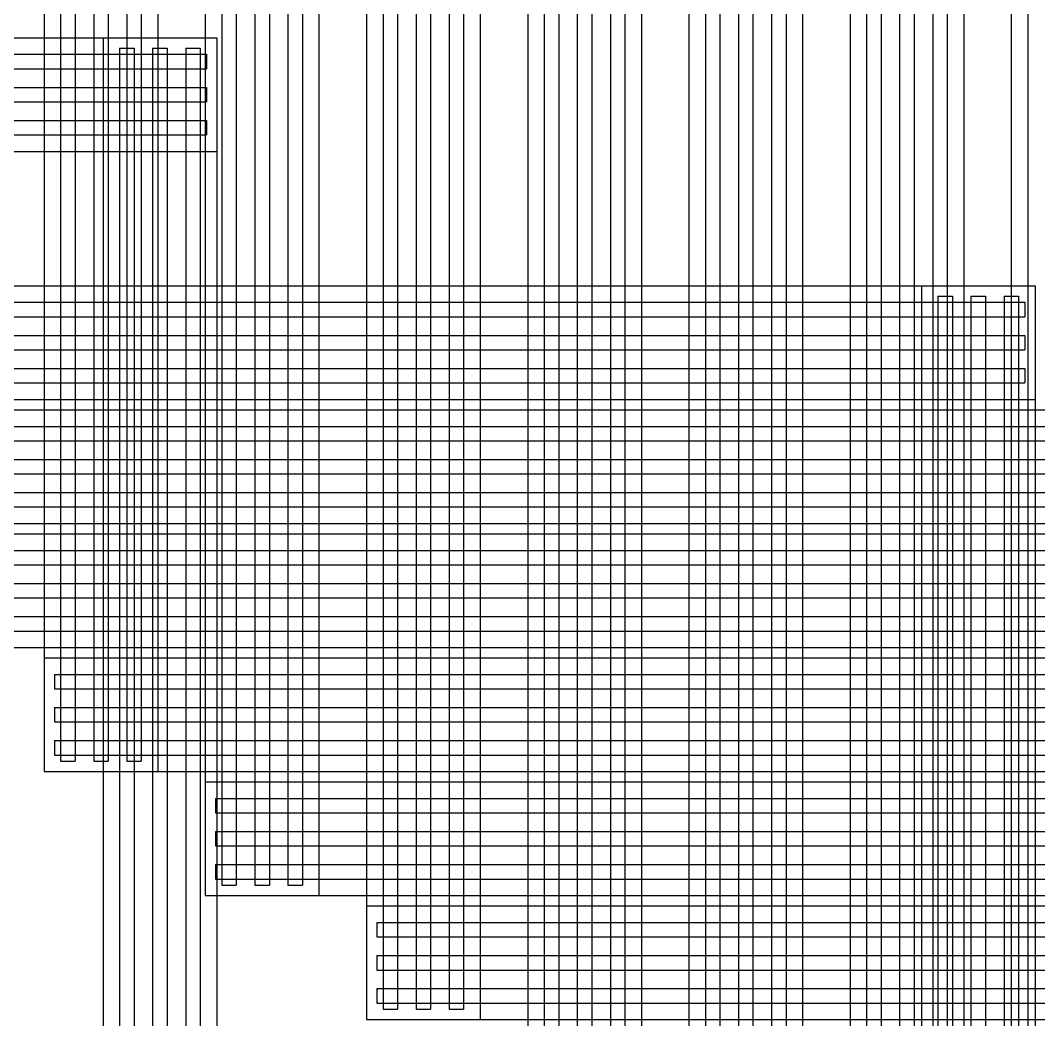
# Model space of a CAD drawing. Header units: millimetres. Extents: x -1225 to 566, y -985 to 617.
# Drawn here: x -216.9 to -167.62, y -204.73 to -156.39 of the extents above; entities that cross this region are included whole.
import ezdxf

# ---------------------------------------------------------------- set-up
doc = ezdxf.new("R2010")
doc.units = ezdxf.units.MM
doc.layers.add('HIDDEN', color=8, linetype='Continuous')
doc.layers.add('VISIBLE', color=7, linetype='Continuous')

msp = doc.modelspace()

# ---------------------------------------------------------------- linework, layer by layer
at = {"layer": 'HIDDEN'}
for points in [[(-215.75, -120.73), (-215.75, -192.73)], [(-210.25, -120.73), (-210.25, -192.73)], [(-207.95, -120.73), (-207.95, -198.73)], [(-202.45, -120.73), (-202.45, -198.73)], [(-200.15, -120.73), (-200.15, -204.73)], [(-194.65, -120.73), (-194.65, -204.73)], [(-192.35, -120.73), (-192.35, -210.73)], [(-186.85, -120.73), (-186.85, -210.73)], [(-184.55, -120.73), (-184.55, -216.73)], [(-179.05, -120.73), (-179.05, -216.73)], [(-176.75, -120.73), (-176.75, -222.73)], [(-171.25, -120.73), (-171.25, -222.73)], [(-168.95, -120.73), (-168.95, -228.73)], [(-214.95, -121.23), (-214.95, -192.23)], [(-214.25, -121.23), (-214.25, -192.23)], [(-213.35, -121.23), (-213.35, -192.23)], [(-212.65, -121.23), (-212.65, -192.23)], [(-211.75, -121.23), (-211.75, -192.23)], [(-211.05, -121.23), (-211.05, -192.23)], [(-207.15, -121.23), (-207.15, -198.23)], [(-206.45, -121.23), (-206.45, -198.23)], [(-205.55, -121.23), (-205.55, -198.23)], [(-204.85, -121.23), (-204.85, -198.23)], [(-203.95, -121.23), (-203.95, -198.23)], [(-203.25, -121.23), (-203.25, -198.23)], [(-199.35, -121.23), (-199.35, -204.23)], [(-198.65, -121.23), (-198.65, -204.23)], [(-197.75, -121.23), (-197.75, -204.23)], [(-197.05, -121.23), (-197.05, -204.23)], [(-196.15, -121.23), (-196.15, -204.23)], [(-195.45, -121.23), (-195.45, -204.23)], [(-191.55, -121.23), (-191.55, -210.23)], [(-190.85, -121.23), (-190.85, -210.23)], [(-189.95, -121.23), (-189.95, -210.23)], [(-189.25, -121.23), (-189.25, -210.23)], [(-188.35, -121.23), (-188.35, -210.23)], [(-187.65, -121.23), (-187.65, -210.23)], [(-183.75, -121.23), (-183.75, -216.23)], [(-183.05, -121.23), (-183.05, -216.23)], [(-182.15, -121.23), (-182.15, -216.23)], [(-181.45, -121.23), (-181.45, -216.23)], [(-180.55, -121.23), (-180.55, -216.23)], [(-179.85, -121.23), (-179.85, -216.23)], [(-175.95, -121.23), (-175.95, -222.23)], [(-175.25, -121.23), (-175.25, -222.23)], [(-174.35, -121.23), (-174.35, -222.23)], [(-173.65, -121.23), (-173.65, -222.23)], [(-172.75, -121.23), (-172.75, -222.23)], [(-172.05, -121.23), (-172.05, -222.23)], [(-168.15, -121.23), (-168.15, -228.23)], [(-254.75, -157.23), (-207.4, -157.23)], [(-215.75, -157.23), (-210.25, -157.23)], [(-212.9, -157.23), (-210.25, -157.23)], [(-212.9, -157.23), (-207.4, -157.23)], [(-212.9, -157.23), (-212.9, -192.73)], [(-212.9, -157.23), (-212.9, -404.73)], [(-207.95, -157.23), (-207.4, -157.23)], [(-207.95, -157.23), (-207.4, -157.23)], [(-207.4, -157.23), (-207.4, -162.73)], [(-207.4, -157.23), (-207.4, -162.73)], [(-207.4, -157.23), (-207.4, -198.73)], [(-207.4, -157.23), (-207.4, -404.73)], [(-254.25, -158.03), (-207.9, -158.03)], [(-215.75, -158.03), (-210.25, -158.03)], [(-212.1, -157.73), (-211.4, -157.73)], [(-212.1, -157.73), (-211.4, -157.73)], [(-212.1, -157.73), (-212.1, -192.73)], [(-212.1, -157.73), (-212.1, -404.23)], [(-211.4, -157.73), (-211.4, -192.73)], [(-211.4, -157.73), (-211.4, -404.23)], [(-210.5, -157.73), (-210.25, -157.73)], [(-210.5, -157.73), (-209.8, -157.73)], [(-210.5, -157.73), (-210.5, -192.73)], [(-210.5, -157.73), (-210.5, -404.23)], [(-209.8, -157.73), (-209.8, -404.23)], [(-208.9, -157.73), (-208.2, -157.73)], [(-208.9, -157.73), (-208.9, -404.23)], [(-208.2, -157.73), (-208.2, -404.23)], [(-207.95, -158.03), (-207.9, -158.03)], [(-207.9, -158.03), (-207.9, -158.73)], [(-207.9, -158.03), (-207.9, -158.73)], [(-254.25, -158.73), (-207.9, -158.73)], [(-215.75, -158.73), (-210.25, -158.73)], [(-207.95, -158.73), (-207.9, -158.73)], [(-254.25, -159.63), (-207.9, -159.63)], [(-215.75, -159.63), (-210.25, -159.63)], [(-207.95, -159.63), (-207.9, -159.63)], [(-207.9, -159.63), (-207.9, -160.33)], [(-207.9, -159.63), (-207.9, -160.33)], [(-254.25, -160.33), (-207.9, -160.33)], [(-215.75, -160.33), (-210.25, -160.33)], [(-207.95, -160.33), (-207.9, -160.33)], [(-254.25, -161.23), (-207.9, -161.23)], [(-215.75, -161.23), (-210.25, -161.23)], [(-207.95, -161.23), (-207.9, -161.23)], [(-207.9, -161.23), (-207.9, -161.93)], [(-207.9, -161.23), (-207.9, -161.93)], [(-254.25, -161.93), (-207.9, -161.93)], [(-215.75, -161.93), (-210.25, -161.93)], [(-207.95, -161.93), (-207.9, -161.93)], [(-254.75, -162.73), (-207.4, -162.73)], [(-215.75, -162.73), (-209.8, -162.73)], [(-208.9, -162.73), (-208.2, -162.73)], [(-207.95, -162.73), (-207.4, -162.73)], [(-239.15, -169.23), (-167.8, -169.23)], [(-215.75, -169.23), (-210.25, -169.23)], [(-209.8, -169.23), (-209.8, -174.73)], [(-208.9, -169.23), (-208.9, -174.73)], [(-208.2, -169.23), (-208.2, -174.73)], [(-207.95, -169.23), (-202.45, -169.23)], [(-200.15, -169.23), (-194.65, -169.23)], [(-192.35, -169.23), (-186.85, -169.23)], [(-184.55, -169.23), (-179.05, -169.23)], [(-176.75, -169.23), (-171.25, -169.23)], [(-173.3, -169.23), (-171.25, -169.23)], [(-173.3, -169.23), (-167.8, -169.23)], [(-173.3, -169.23), (-173.3, -222.73)], [(-173.3, -169.23), (-173.3, -404.73)], [(-168.95, -169.23), (-167.8, -169.23)], [(-168.95, -169.23), (-167.8, -169.23)], [(-167.8, -169.23), (-167.8, -174.73)], [(-167.8, -169.23), (-167.8, -174.73)], [(-167.8, -169.23), (-167.8, -314.58)], [(-167.8, -169.23), (-167.8, -404.73)], [(-172.5, -169.73), (-171.8, -169.73)], [(-172.5, -169.73), (-171.8, -169.73)], [(-172.5, -169.73), (-172.5, -314.58)], [(-172.5, -169.73), (-172.5, -404.23)], [(-171.8, -169.73), (-171.8, -314.58)], [(-171.8, -169.73), (-171.8, -404.23)], [(-170.9, -169.73), (-170.2, -169.73)], [(-170.9, -169.73), (-170.9, -404.23)], [(-170.2, -169.73), (-170.2, -404.23)], [(-169.3, -169.73), (-168.6, -169.73)], [(-169.3, -169.73), (-169.3, -404.23)], [(-168.95, -169.73), (-168.6, -169.73)], [(-168.6, -169.73), (-168.6, -314.58)], [(-168.6, -169.73), (-168.6, -404.23)], [(-238.65, -170.03), (-168.3, -170.03)], [(-215.75, -170.03), (-210.25, -170.03)], [(-207.95, -170.03), (-202.45, -170.03)], [(-200.15, -170.03), (-194.65, -170.03)], [(-192.35, -170.03), (-186.85, -170.03)], [(-184.55, -170.03), (-179.05, -170.03)], [(-176.75, -170.03), (-171.25, -170.03)], [(-168.95, -170.03), (-168.3, -170.03)], [(-168.3, -170.03), (-168.3, -170.73)], [(-168.3, -170.03), (-168.3, -170.73)], [(-238.65, -170.73), (-168.3, -170.73)], [(-215.75, -170.73), (-210.25, -170.73)], [(-207.95, -170.73), (-202.45, -170.73)], [(-200.15, -170.73), (-194.65, -170.73)], [(-192.35, -170.73), (-186.85, -170.73)], [(-184.55, -170.73), (-179.05, -170.73)], [(-176.75, -170.73), (-171.25, -170.73)], [(-168.95, -170.73), (-168.3, -170.73)], [(-238.65, -171.63), (-168.3, -171.63)], [(-215.75, -171.63), (-210.25, -171.63)], [(-207.95, -171.63), (-202.45, -171.63)], [(-200.15, -171.63), (-194.65, -171.63)], [(-192.35, -171.63), (-186.85, -171.63)], [(-184.55, -171.63), (-179.05, -171.63)], [(-176.75, -171.63), (-171.25, -171.63)], [(-168.95, -171.63), (-168.3, -171.63)], [(-168.3, -171.63), (-168.3, -172.33)], [(-168.3, -171.63), (-168.3, -172.33)], [(-238.65, -172.33), (-168.3, -172.33)], [(-215.75, -172.33), (-210.25, -172.33)], [(-207.95, -172.33), (-202.45, -172.33)], [(-200.15, -172.33), (-194.65, -172.33)], [(-192.35, -172.33), (-186.85, -172.33)], [(-184.55, -172.33), (-179.05, -172.33)], [(-176.75, -172.33), (-171.25, -172.33)], [(-168.95, -172.33), (-168.3, -172.33)], [(-238.65, -173.23), (-168.3, -173.23)], [(-215.75, -173.23), (-210.25, -173.23)], [(-207.95, -173.23), (-202.45, -173.23)], [(-200.15, -173.23), (-194.65, -173.23)], [(-192.35, -173.23), (-186.85, -173.23)], [(-184.55, -173.23), (-179.05, -173.23)], [(-176.75, -173.23), (-171.25, -173.23)], [(-168.95, -173.23), (-168.3, -173.23)], [(-168.3, -173.23), (-168.3, -173.93)], [(-168.3, -173.23), (-168.3, -173.93)], [(-238.65, -173.93), (-168.3, -173.93)], [(-215.75, -173.93), (-210.25, -173.93)], [(-207.95, -173.93), (-202.45, -173.93)], [(-200.15, -173.93), (-194.65, -173.93)], [(-192.35, -173.93), (-186.85, -173.93)], [(-184.55, -173.93), (-179.05, -173.93)], [(-176.75, -173.93), (-171.25, -173.93)], [(-168.95, -173.93), (-168.3, -173.93)], [(-239.15, -174.73), (-167.8, -174.73)], [(-215.75, -174.73), (-210.25, -174.73)], [(-207.95, -174.73), (-202.45, -174.73)], [(-200.15, -174.73), (-194.65, -174.73)], [(-192.35, -174.73), (-186.85, -174.73)], [(-184.55, -174.73), (-179.05, -174.73)], [(-176.75, -174.73), (-171.25, -174.73)], [(-170.9, -174.73), (-170.2, -174.73)], [(-169.3, -174.73), (-167.8, -174.73)], [(-231.35, -175.23), (-156.85, -175.23)], [(-215.75, -175.23), (-210.25, -175.23)], [(-209.8, -175.23), (-209.8, -180.73)], [(-208.9, -175.23), (-208.9, -180.73)], [(-208.2, -175.23), (-208.2, -180.73)], [(-207.95, -175.23), (-202.45, -175.23)], [(-200.15, -175.23), (-194.65, -175.23)], [(-192.35, -175.23), (-186.85, -175.23)], [(-184.55, -175.23), (-179.05, -175.23)], [(-176.75, -175.23), (-171.25, -175.23)], [(-170.9, -175.23), (-170.2, -175.23)], [(-169.3, -175.23), (-163.45, -175.23)], [(-230.85, -176.03), (-157.35, -176.03)], [(-215.75, -176.03), (-210.25, -176.03)], [(-207.95, -176.03), (-202.45, -176.03)], [(-200.15, -176.03), (-194.65, -176.03)], [(-192.35, -176.03), (-186.85, -176.03)], [(-184.55, -176.03), (-179.05, -176.03)], [(-176.75, -176.03), (-171.25, -176.03)], [(-170.9, -176.03), (-170.9, -176.73)], [(-170.2, -176.03), (-170.2, -176.73)], [(-169.3, -176.03), (-169.3, -176.73)], [(-168.95, -176.03), (-163.45, -176.03)], [(-230.85, -176.73), (-157.35, -176.73)], [(-215.75, -176.73), (-210.25, -176.73)], [(-207.95, -176.73), (-202.45, -176.73)], [(-200.15, -176.73), (-194.65, -176.73)], [(-192.35, -176.73), (-186.85, -176.73)], [(-184.55, -176.73), (-179.05, -176.73)], [(-176.75, -176.73), (-171.25, -176.73)], [(-168.95, -176.73), (-163.45, -176.73)], [(-230.85, -177.63), (-157.35, -177.63)], [(-215.75, -177.63), (-210.25, -177.63)], [(-207.95, -177.63), (-202.45, -177.63)], [(-200.15, -177.63), (-194.65, -177.63)], [(-192.35, -177.63), (-186.85, -177.63)], [(-184.55, -177.63), (-179.05, -177.63)], [(-176.75, -177.63), (-171.25, -177.63)], [(-170.9, -177.63), (-170.9, -178.33)], [(-170.2, -177.63), (-170.2, -178.33)], [(-169.3, -177.63), (-169.3, -178.33)], [(-168.95, -177.63), (-163.45, -177.63)], [(-230.85, -178.33), (-157.35, -178.33)], [(-215.75, -178.33), (-210.25, -178.33)], [(-207.95, -178.33), (-202.45, -178.33)], [(-200.15, -178.33), (-194.65, -178.33)], [(-192.35, -178.33), (-186.85, -178.33)], [(-184.55, -178.33), (-179.05, -178.33)], [(-176.75, -178.33), (-171.25, -178.33)], [(-168.95, -178.33), (-163.45, -178.33)], [(-230.85, -179.23), (-157.35, -179.23)], [(-215.75, -179.23), (-210.25, -179.23)], [(-207.95, -179.23), (-202.45, -179.23)], [(-200.15, -179.23), (-194.65, -179.23)], [(-192.35, -179.23), (-186.85, -179.23)], [(-184.55, -179.23), (-179.05, -179.23)], [(-176.75, -179.23), (-171.25, -179.23)], [(-170.9, -179.23), (-170.9, -179.93)], [(-170.2, -179.23), (-170.2, -179.93)], [(-169.3, -179.23), (-169.3, -179.93)], [(-168.95, -179.23), (-163.45, -179.23)], [(-230.85, -179.93), (-157.35, -179.93)], [(-215.75, -179.93), (-210.25, -179.93)], [(-207.95, -179.93), (-202.45, -179.93)], [(-200.15, -179.93), (-194.65, -179.93)], [(-192.35, -179.93), (-186.85, -179.93)], [(-184.55, -179.93), (-179.05, -179.93)], [(-176.75, -179.93), (-171.25, -179.93)], [(-168.95, -179.93), (-163.45, -179.93)], [(-231.35, -180.73), (-156.85, -180.73)], [(-215.75, -180.73), (-210.25, -180.73)], [(-207.95, -180.73), (-202.45, -180.73)], [(-200.15, -180.73), (-194.65, -180.73)], [(-192.35, -180.73), (-186.85, -180.73)], [(-184.55, -180.73), (-179.05, -180.73)], [(-176.75, -180.73), (-171.25, -180.73)], [(-170.9, -180.73), (-170.2, -180.73)], [(-169.3, -180.73), (-163.45, -180.73)], [(-223.55, -181.23), (-149.85, -181.23)], [(-215.75, -181.23), (-210.25, -181.23)], [(-209.8, -181.23), (-209.8, -186.73)], [(-208.9, -181.23), (-208.9, -186.73)], [(-208.2, -181.23), (-208.2, -186.73)], [(-207.95, -181.23), (-202.45, -181.23)], [(-200.15, -181.23), (-194.65, -181.23)], [(-192.35, -181.23), (-186.85, -181.23)], [(-184.55, -181.23), (-179.05, -181.23)], [(-176.75, -181.23), (-171.25, -181.23)], [(-170.9, -181.23), (-170.9, -186.73)], [(-170.2, -181.23), (-170.2, -186.73)], [(-169.3, -181.23), (-169.3, -186.73)], [(-168.95, -181.23), (-163.45, -181.23)], [(-223.05, -182.03), (-150.35, -182.03)], [(-215.75, -182.03), (-215.75, -182.73)], [(-214.95, -182.03), (-214.25, -182.03)], [(-213.35, -182.03), (-212.65, -182.03)], [(-211.75, -182.03), (-211.05, -182.03)], [(-210.25, -182.03), (-210.25, -182.73)], [(-207.95, -182.03), (-202.45, -182.03)], [(-200.15, -182.03), (-194.65, -182.03)], [(-192.35, -182.03), (-186.85, -182.03)], [(-184.55, -182.03), (-179.05, -182.03)], [(-176.75, -182.03), (-171.25, -182.03)], [(-168.95, -182.03), (-163.45, -182.03)], [(-223.05, -182.73), (-150.35, -182.73)], [(-214.95, -182.73), (-214.25, -182.73)], [(-213.35, -182.73), (-212.65, -182.73)], [(-211.75, -182.73), (-211.05, -182.73)], [(-207.95, -182.73), (-202.45, -182.73)], [(-200.15, -182.73), (-194.65, -182.73)], [(-192.35, -182.73), (-186.85, -182.73)], [(-184.55, -182.73), (-179.05, -182.73)], [(-176.75, -182.73), (-171.25, -182.73)], [(-168.95, -182.73), (-163.45, -182.73)], [(-223.05, -183.63), (-150.35, -183.63)], [(-215.75, -183.63), (-215.75, -184.33)], [(-214.95, -183.63), (-214.25, -183.63)], [(-213.35, -183.63), (-212.65, -183.63)], [(-211.75, -183.63), (-211.05, -183.63)], [(-210.25, -183.63), (-210.25, -184.33)], [(-207.95, -183.63), (-202.45, -183.63)], [(-200.15, -183.63), (-194.65, -183.63)], [(-192.35, -183.63), (-186.85, -183.63)], [(-184.55, -183.63), (-179.05, -183.63)], [(-176.75, -183.63), (-171.25, -183.63)], [(-168.95, -183.63), (-163.45, -183.63)], [(-223.05, -184.33), (-150.35, -184.33)], [(-214.95, -184.33), (-214.25, -184.33)], [(-213.35, -184.33), (-212.65, -184.33)], [(-211.75, -184.33), (-211.05, -184.33)], [(-207.95, -184.33), (-202.45, -184.33)], [(-200.15, -184.33), (-194.65, -184.33)], [(-192.35, -184.33), (-186.85, -184.33)], [(-184.55, -184.33), (-179.05, -184.33)], [(-176.75, -184.33), (-171.25, -184.33)], [(-168.95, -184.33), (-163.45, -184.33)], [(-223.05, -185.23), (-150.35, -185.23)], [(-215.75, -185.23), (-215.75, -185.93)], [(-214.95, -185.23), (-214.25, -185.23)], [(-213.35, -185.23), (-212.65, -185.23)], [(-211.75, -185.23), (-211.05, -185.23)], [(-210.25, -185.23), (-210.25, -185.93)], [(-207.95, -185.23), (-202.45, -185.23)], [(-200.15, -185.23), (-194.65, -185.23)], [(-192.35, -185.23), (-186.85, -185.23)], [(-184.55, -185.23), (-179.05, -185.23)], [(-176.75, -185.23), (-171.25, -185.23)], [(-168.95, -185.23), (-163.45, -185.23)], [(-223.05, -185.93), (-150.35, -185.93)], [(-214.95, -185.93), (-214.25, -185.93)], [(-213.35, -185.93), (-212.65, -185.93)], [(-211.75, -185.93), (-211.05, -185.93)], [(-207.95, -185.93), (-202.45, -185.93)], [(-200.15, -185.93), (-194.65, -185.93)], [(-192.35, -185.93), (-186.85, -185.93)], [(-184.55, -185.93), (-179.05, -185.93)], [(-176.75, -185.93), (-171.25, -185.93)], [(-168.95, -185.93), (-163.45, -185.93)], [(-223.55, -186.73), (-149.85, -186.73)], [(-215.75, -186.73), (-210.25, -186.73)], [(-207.95, -186.73), (-202.45, -186.73)], [(-200.15, -186.73), (-194.65, -186.73)], [(-192.35, -186.73), (-186.85, -186.73)], [(-184.55, -186.73), (-179.05, -186.73)], [(-176.75, -186.73), (-171.25, -186.73)], [(-168.95, -186.73), (-163.45, -186.73)], [(-215.75, -187.23), (-137.8, -187.23)], [(-215.75, -187.23), (-215.75, -192.73)], [(-214.95, -187.23), (-214.25, -187.23)], [(-213.35, -187.23), (-212.65, -187.23)], [(-211.75, -187.23), (-211.05, -187.23)], [(-209.8, -187.23), (-209.8, -192.73)], [(-208.9, -187.23), (-208.9, -192.73)], [(-208.2, -187.23), (-208.2, -192.73)], [(-207.95, -187.23), (-202.45, -187.23)], [(-200.15, -187.23), (-194.65, -187.23)], [(-192.35, -187.23), (-186.85, -187.23)], [(-184.55, -187.23), (-179.05, -187.23)], [(-176.75, -187.23), (-171.25, -187.23)], [(-170.9, -187.23), (-170.9, -192.73)], [(-170.2, -187.23), (-170.2, -192.73)], [(-169.3, -187.23), (-169.3, -192.73)], [(-168.95, -187.23), (-163.45, -187.23)], [(-215.25, -188.03), (-138.3, -188.03)], [(-215.25, -188.03), (-215.25, -188.73)], [(-210.25, -188.03), (-210.25, -188.73)], [(-207.95, -188.03), (-207.95, -188.73)], [(-207.15, -188.03), (-206.45, -188.03)], [(-205.55, -188.03), (-204.85, -188.03)], [(-203.95, -188.03), (-203.25, -188.03)], [(-202.45, -188.03), (-202.45, -188.73)], [(-200.15, -188.03), (-194.65, -188.03)], [(-192.35, -188.03), (-186.85, -188.03)], [(-184.55, -188.03), (-179.05, -188.03)], [(-176.75, -188.03), (-171.25, -188.03)], [(-168.95, -188.03), (-163.45, -188.03)], [(-215.25, -188.73), (-138.3, -188.73)], [(-207.15, -188.73), (-206.45, -188.73)], [(-205.55, -188.73), (-204.85, -188.73)], [(-203.95, -188.73), (-203.25, -188.73)], [(-200.15, -188.73), (-194.65, -188.73)], [(-192.35, -188.73), (-186.85, -188.73)], [(-184.55, -188.73), (-179.05, -188.73)], [(-176.75, -188.73), (-171.25, -188.73)], [(-168.95, -188.73), (-163.45, -188.73)], [(-215.25, -189.63), (-138.3, -189.63)], [(-215.25, -189.63), (-215.25, -190.33)], [(-210.25, -189.63), (-210.25, -190.33)], [(-207.95, -189.63), (-207.95, -190.33)], [(-207.15, -189.63), (-206.45, -189.63)], [(-205.55, -189.63), (-204.85, -189.63)], [(-203.95, -189.63), (-203.25, -189.63)], [(-202.45, -189.63), (-202.45, -190.33)], [(-200.15, -189.63), (-194.65, -189.63)], [(-192.35, -189.63), (-186.85, -189.63)], [(-184.55, -189.63), (-179.05, -189.63)], [(-176.75, -189.63), (-171.25, -189.63)], [(-168.95, -189.63), (-163.45, -189.63)], [(-215.25, -190.33), (-138.3, -190.33)], [(-207.15, -190.33), (-206.45, -190.33)], [(-205.55, -190.33), (-204.85, -190.33)], [(-203.95, -190.33), (-203.25, -190.33)], [(-200.15, -190.33), (-194.65, -190.33)], [(-192.35, -190.33), (-186.85, -190.33)], [(-184.55, -190.33), (-179.05, -190.33)], [(-176.75, -190.33), (-171.25, -190.33)], [(-168.95, -190.33), (-163.45, -190.33)], [(-215.25, -191.23), (-138.3, -191.23)], [(-215.25, -191.23), (-215.25, -191.93)], [(-210.25, -191.23), (-210.25, -191.93)], [(-207.95, -191.23), (-207.95, -191.93)], [(-207.15, -191.23), (-206.45, -191.23)], [(-205.55, -191.23), (-204.85, -191.23)], [(-203.95, -191.23), (-203.25, -191.23)], [(-202.45, -191.23), (-202.45, -191.93)], [(-200.15, -191.23), (-194.65, -191.23)], [(-192.35, -191.23), (-186.85, -191.23)], [(-184.55, -191.23), (-179.05, -191.23)], [(-176.75, -191.23), (-171.25, -191.23)], [(-168.95, -191.23), (-163.45, -191.23)], [(-215.25, -191.93), (-138.3, -191.93)], [(-207.15, -191.93), (-206.45, -191.93)], [(-205.55, -191.93), (-204.85, -191.93)], [(-203.95, -191.93), (-203.25, -191.93)], [(-200.15, -191.93), (-194.65, -191.93)], [(-192.35, -191.93), (-186.85, -191.93)], [(-184.55, -191.93), (-179.05, -191.93)], [(-176.75, -191.93), (-171.25, -191.93)], [(-168.95, -191.93), (-163.45, -191.93)], [(-214.95, -192.23), (-214.25, -192.23)], [(-213.35, -192.23), (-212.65, -192.23)], [(-211.75, -192.23), (-211.05, -192.23)], [(-215.75, -192.73), (-210.25, -192.73)], [(-215.75, -192.73), (-137.8, -192.73)], [(-207.95, -192.73), (-202.45, -192.73)], [(-200.15, -192.73), (-194.65, -192.73)], [(-192.35, -192.73), (-186.85, -192.73)], [(-184.55, -192.73), (-179.05, -192.73)], [(-176.75, -192.73), (-171.25, -192.73)], [(-168.95, -192.73), (-163.45, -192.73)], [(-207.95, -193.23), (-122.65, -193.23)], [(-207.95, -193.23), (-207.95, -198.73)], [(-207.15, -193.23), (-206.45, -193.23)], [(-205.55, -193.23), (-204.85, -193.23)], [(-203.95, -193.23), (-203.25, -193.23)], [(-200.15, -193.23), (-194.65, -193.23)], [(-192.35, -193.23), (-186.85, -193.23)], [(-184.55, -193.23), (-179.05, -193.23)], [(-176.75, -193.23), (-171.25, -193.23)], [(-170.9, -193.23), (-170.9, -198.73)], [(-170.2, -193.23), (-170.2, -198.73)], [(-169.3, -193.23), (-169.3, -198.73)], [(-168.95, -193.23), (-163.45, -193.23)], [(-207.45, -194.03), (-123.15, -194.03)], [(-207.45, -194.03), (-207.45, -194.73)], [(-202.45, -194.03), (-202.45, -194.73)], [(-200.15, -194.03), (-200.15, -194.73)], [(-199.35, -194.03), (-198.65, -194.03)], [(-197.75, -194.03), (-197.05, -194.03)], [(-196.15, -194.03), (-195.45, -194.03)], [(-194.65, -194.03), (-194.65, -194.73)], [(-192.35, -194.03), (-186.85, -194.03)], [(-184.55, -194.03), (-179.05, -194.03)], [(-176.75, -194.03), (-171.25, -194.03)], [(-168.95, -194.03), (-163.45, -194.03)], [(-207.45, -194.73), (-123.15, -194.73)], [(-199.35, -194.73), (-198.65, -194.73)], [(-197.75, -194.73), (-197.05, -194.73)], [(-196.15, -194.73), (-195.45, -194.73)], [(-192.35, -194.73), (-186.85, -194.73)], [(-184.55, -194.73), (-179.05, -194.73)], [(-176.75, -194.73), (-171.25, -194.73)], [(-168.95, -194.73), (-163.45, -194.73)], [(-207.45, -195.63), (-123.15, -195.63)], [(-207.45, -195.63), (-207.45, -196.33)], [(-202.45, -195.63), (-202.45, -196.33)], [(-200.15, -195.63), (-200.15, -196.33)], [(-199.35, -195.63), (-198.65, -195.63)], [(-197.75, -195.63), (-197.05, -195.63)], [(-196.15, -195.63), (-195.45, -195.63)], [(-194.65, -195.63), (-194.65, -196.33)], [(-192.35, -195.63), (-186.85, -195.63)], [(-184.55, -195.63), (-179.05, -195.63)], [(-176.75, -195.63), (-171.25, -195.63)], [(-168.95, -195.63), (-163.45, -195.63)], [(-207.45, -196.33), (-123.15, -196.33)], [(-199.35, -196.33), (-198.65, -196.33)], [(-197.75, -196.33), (-197.05, -196.33)], [(-196.15, -196.33), (-195.45, -196.33)], [(-192.35, -196.33), (-186.85, -196.33)], [(-184.55, -196.33), (-179.05, -196.33)], [(-176.75, -196.33), (-171.25, -196.33)], [(-168.95, -196.33), (-163.45, -196.33)], [(-207.45, -197.23), (-123.15, -197.23)], [(-207.45, -197.23), (-207.45, -197.93)], [(-202.45, -197.23), (-202.45, -197.93)], [(-200.15, -197.23), (-200.15, -197.93)], [(-199.35, -197.23), (-198.65, -197.23)], [(-197.75, -197.23), (-197.05, -197.23)], [(-196.15, -197.23), (-195.45, -197.23)], [(-194.65, -197.23), (-194.65, -197.93)], [(-192.35, -197.23), (-186.85, -197.23)], [(-184.55, -197.23), (-179.05, -197.23)], [(-176.75, -197.23), (-171.25, -197.23)], [(-168.95, -197.23), (-163.45, -197.23)], [(-207.45, -197.93), (-123.15, -197.93)], [(-199.35, -197.93), (-198.65, -197.93)], [(-197.75, -197.93), (-197.05, -197.93)], [(-196.15, -197.93), (-195.45, -197.93)], [(-192.35, -197.93), (-186.85, -197.93)], [(-184.55, -197.93), (-179.05, -197.93)], [(-176.75, -197.93), (-171.25, -197.93)], [(-168.95, -197.93), (-163.45, -197.93)], [(-207.15, -198.23), (-206.45, -198.23)], [(-205.55, -198.23), (-204.85, -198.23)], [(-203.95, -198.23), (-203.25, -198.23)], [(-207.95, -198.73), (-202.45, -198.73)], [(-207.95, -198.73), (-122.65, -198.73)], [(-200.15, -198.73), (-194.65, -198.73)], [(-192.35, -198.73), (-186.85, -198.73)], [(-184.55, -198.73), (-179.05, -198.73)], [(-176.75, -198.73), (-171.25, -198.73)], [(-168.95, -198.73), (-163.45, -198.73)], [(-200.15, -199.23), (-115.45, -199.23)], [(-200.15, -199.23), (-200.15, -204.73)], [(-199.35, -199.23), (-198.65, -199.23)], [(-197.75, -199.23), (-197.05, -199.23)], [(-196.15, -199.23), (-195.45, -199.23)], [(-192.35, -199.23), (-186.85, -199.23)], [(-184.55, -199.23), (-179.05, -199.23)], [(-176.75, -199.23), (-171.25, -199.23)], [(-170.9, -199.23), (-170.9, -204.73)], [(-170.2, -199.23), (-170.2, -204.73)], [(-169.3, -199.23), (-169.3, -204.73)], [(-168.95, -199.23), (-163.45, -199.23)], [(-199.65, -200.03), (-115.95, -200.03)], [(-199.65, -200.03), (-199.65, -200.73)], [(-194.65, -200.03), (-194.65, -200.73)], [(-192.35, -200.03), (-192.35, -200.73)], [(-191.55, -200.03), (-190.85, -200.03)], [(-189.95, -200.03), (-189.25, -200.03)], [(-188.35, -200.03), (-187.65, -200.03)], [(-186.85, -200.03), (-186.85, -200.73)], [(-184.55, -200.03), (-179.05, -200.03)], [(-176.75, -200.03), (-171.25, -200.03)], [(-168.95, -200.03), (-163.45, -200.03)], [(-199.65, -200.73), (-115.95, -200.73)], [(-191.55, -200.73), (-190.85, -200.73)], [(-189.95, -200.73), (-189.25, -200.73)], [(-188.35, -200.73), (-187.65, -200.73)], [(-184.55, -200.73), (-179.05, -200.73)], [(-176.75, -200.73), (-171.25, -200.73)], [(-168.95, -200.73), (-163.45, -200.73)], [(-199.65, -201.63), (-115.95, -201.63)], [(-199.65, -201.63), (-199.65, -202.33)], [(-194.65, -201.63), (-194.65, -202.33)], [(-192.35, -201.63), (-192.35, -202.33)], [(-191.55, -201.63), (-190.85, -201.63)], [(-189.95, -201.63), (-189.25, -201.63)], [(-188.35, -201.63), (-187.65, -201.63)], [(-186.85, -201.63), (-186.85, -202.33)], [(-184.55, -201.63), (-179.05, -201.63)], [(-176.75, -201.63), (-171.25, -201.63)], [(-168.95, -201.63), (-163.45, -201.63)], [(-199.65, -202.33), (-115.95, -202.33)], [(-191.55, -202.33), (-190.85, -202.33)], [(-189.95, -202.33), (-189.25, -202.33)], [(-188.35, -202.33), (-187.65, -202.33)], [(-184.55, -202.33), (-179.05, -202.33)], [(-176.75, -202.33), (-171.25, -202.33)], [(-168.95, -202.33), (-163.45, -202.33)], [(-199.65, -203.23), (-115.95, -203.23)], [(-199.65, -203.23), (-199.65, -203.93)], [(-194.65, -203.23), (-194.65, -203.93)], [(-192.35, -203.23), (-192.35, -203.93)], [(-191.55, -203.23), (-190.85, -203.23)], [(-189.95, -203.23), (-189.25, -203.23)], [(-188.35, -203.23), (-187.65, -203.23)], [(-186.85, -203.23), (-186.85, -203.93)], [(-184.55, -203.23), (-179.05, -203.23)], [(-176.75, -203.23), (-171.25, -203.23)], [(-168.95, -203.23), (-163.45, -203.23)], [(-199.65, -203.93), (-115.95, -203.93)], [(-191.55, -203.93), (-190.85, -203.93)], [(-189.95, -203.93), (-189.25, -203.93)], [(-188.35, -203.93), (-187.65, -203.93)], [(-184.55, -203.93), (-179.05, -203.93)], [(-176.75, -203.93), (-171.25, -203.93)], [(-168.95, -203.93), (-163.45, -203.93)], [(-199.35, -204.23), (-198.65, -204.23)], [(-197.75, -204.23), (-197.05, -204.23)], [(-196.15, -204.23), (-195.45, -204.23)], [(-200.15, -204.73), (-194.65, -204.73)], [(-200.15, -204.73), (-115.45, -204.73)], [(-192.35, -204.73), (-186.85, -204.73)], [(-184.55, -204.73), (-179.05, -204.73)], [(-176.75, -204.73), (-171.25, -204.73)], [(-168.95, -204.73), (-163.45, -204.73)]]:
    msp.add_lwpolyline(points, dxfattribs=at)
at = {"layer": 'VISIBLE'}
for points in [[(-215.75, -120.73), (-215.75, -182.03)], [(-210.25, -120.73), (-210.25, -182.03)], [(-207.95, -120.73), (-207.95, -188.03)], [(-202.45, -120.73), (-202.45, -188.03)], [(-200.15, -120.73), (-200.15, -194.03)], [(-194.65, -120.73), (-194.65, -194.03)], [(-192.35, -120.73), (-192.35, -200.03)], [(-186.85, -120.73), (-186.85, -200.03)], [(-184.55, -120.73), (-184.55, -206.03)], [(-179.05, -120.73), (-179.05, -206.03)], [(-176.75, -120.73), (-176.75, -212.03)], [(-171.25, -120.73), (-171.25, -212.03)], [(-168.95, -120.73), (-168.95, -218.03)], [(-214.95, -123.98), (-214.95, -192.23)], [(-214.25, -123.98), (-214.25, -192.23)], [(-213.35, -123.98), (-213.35, -192.23)], [(-212.65, -123.98), (-212.65, -192.23)], [(-211.75, -123.98), (-211.75, -192.23)], [(-211.05, -123.98), (-211.05, -192.23)], [(-207.15, -123.98), (-207.15, -198.23)], [(-206.45, -123.98), (-206.45, -198.23)], [(-205.55, -123.98), (-205.55, -198.23)], [(-204.85, -123.98), (-204.85, -198.23)], [(-203.95, -123.98), (-203.95, -198.23)], [(-203.25, -123.98), (-203.25, -198.23)], [(-199.35, -123.98), (-199.35, -204.23)], [(-198.65, -123.98), (-198.65, -204.23)], [(-197.75, -123.98), (-197.75, -204.23)], [(-197.05, -123.98), (-197.05, -204.23)], [(-196.15, -123.98), (-196.15, -204.23)], [(-195.45, -123.98), (-195.45, -204.23)], [(-191.55, -123.98), (-191.55, -210.23)], [(-190.85, -123.98), (-190.85, -210.23)], [(-189.95, -123.98), (-189.95, -210.23)], [(-189.25, -123.98), (-189.25, -210.23)], [(-188.35, -123.98), (-188.35, -210.23)], [(-187.65, -123.98), (-187.65, -210.23)], [(-183.75, -123.98), (-183.75, -216.23)], [(-183.05, -123.98), (-183.05, -216.23)], [(-182.15, -123.98), (-182.15, -216.23)], [(-181.45, -123.98), (-181.45, -216.23)], [(-180.55, -123.98), (-180.55, -216.23)], [(-179.85, -123.98), (-179.85, -216.23)], [(-175.95, -123.98), (-175.95, -222.23)], [(-175.25, -123.98), (-175.25, -222.23)], [(-174.35, -123.98), (-174.35, -222.23)], [(-173.65, -123.98), (-173.65, -222.23)], [(-172.75, -123.98), (-172.75, -222.23)], [(-172.05, -123.98), (-172.05, -222.23)], [(-168.15, -123.98), (-168.15, -228.23)], [(-218.05, -157.23), (-215.75, -157.23)], [(-210.25, -157.23), (-207.95, -157.23)], [(-210.25, -157.23), (-207.95, -157.23)], [(-218.05, -158.03), (-215.75, -158.03)], [(-210.25, -157.73), (-209.8, -157.73)], [(-210.25, -158.03), (-207.95, -158.03)], [(-209.8, -157.73), (-209.8, -169.23)], [(-208.9, -157.73), (-208.2, -157.73)], [(-208.9, -157.73), (-208.9, -169.23)], [(-208.2, -157.73), (-208.2, -169.23)], [(-218.05, -158.73), (-215.75, -158.73)], [(-210.25, -158.73), (-207.95, -158.73)], [(-218.05, -159.63), (-215.75, -159.63)], [(-210.25, -159.63), (-207.95, -159.63)], [(-218.05, -160.33), (-215.75, -160.33)], [(-210.25, -160.33), (-207.95, -160.33)], [(-218.05, -161.23), (-215.75, -161.23)], [(-210.25, -161.23), (-207.95, -161.23)], [(-218.05, -161.93), (-215.75, -161.93)], [(-210.25, -161.93), (-207.95, -161.93)], [(-218.05, -162.73), (-215.75, -162.73)], [(-209.8, -162.73), (-208.9, -162.73)], [(-208.2, -162.73), (-207.95, -162.73)], [(-218.05, -169.23), (-215.75, -169.23)], [(-210.25, -169.23), (-207.95, -169.23)], [(-202.45, -169.23), (-200.15, -169.23)], [(-194.65, -169.23), (-192.35, -169.23)], [(-186.85, -169.23), (-184.55, -169.23)], [(-179.05, -169.23), (-176.75, -169.23)], [(-171.25, -169.23), (-168.95, -169.23)], [(-171.25, -169.23), (-168.95, -169.23)], [(-170.9, -169.73), (-170.2, -169.73)], [(-170.9, -169.73), (-170.9, -176.03)], [(-170.2, -169.73), (-170.2, -176.03)], [(-169.3, -169.73), (-168.95, -169.73)], [(-169.3, -169.73), (-169.3, -176.03)], [(-218.05, -170.03), (-215.75, -170.03)], [(-210.25, -170.03), (-207.95, -170.03)], [(-202.45, -170.03), (-200.15, -170.03)], [(-194.65, -170.03), (-192.35, -170.03)], [(-186.85, -170.03), (-184.55, -170.03)], [(-179.05, -170.03), (-176.75, -170.03)], [(-171.25, -170.03), (-168.95, -170.03)], [(-218.05, -170.73), (-215.75, -170.73)], [(-210.25, -170.73), (-207.95, -170.73)], [(-202.45, -170.73), (-200.15, -170.73)], [(-194.65, -170.73), (-192.35, -170.73)], [(-186.85, -170.73), (-184.55, -170.73)], [(-179.05, -170.73), (-176.75, -170.73)], [(-171.25, -170.73), (-168.95, -170.73)], [(-218.05, -171.63), (-215.75, -171.63)], [(-210.25, -171.63), (-207.95, -171.63)], [(-202.45, -171.63), (-200.15, -171.63)], [(-194.65, -171.63), (-192.35, -171.63)], [(-186.85, -171.63), (-184.55, -171.63)], [(-179.05, -171.63), (-176.75, -171.63)], [(-171.25, -171.63), (-168.95, -171.63)], [(-218.05, -172.33), (-215.75, -172.33)], [(-210.25, -172.33), (-207.95, -172.33)], [(-202.45, -172.33), (-200.15, -172.33)], [(-194.65, -172.33), (-192.35, -172.33)], [(-186.85, -172.33), (-184.55, -172.33)], [(-179.05, -172.33), (-176.75, -172.33)], [(-171.25, -172.33), (-168.95, -172.33)], [(-218.05, -173.23), (-215.75, -173.23)], [(-210.25, -173.23), (-207.95, -173.23)], [(-202.45, -173.23), (-200.15, -173.23)], [(-194.65, -173.23), (-192.35, -173.23)], [(-186.85, -173.23), (-184.55, -173.23)], [(-179.05, -173.23), (-176.75, -173.23)], [(-171.25, -173.23), (-168.95, -173.23)], [(-218.05, -173.93), (-215.75, -173.93)], [(-210.25, -173.93), (-207.95, -173.93)], [(-202.45, -173.93), (-200.15, -173.93)], [(-194.65, -173.93), (-192.35, -173.93)], [(-186.85, -173.93), (-184.55, -173.93)], [(-179.05, -173.93), (-176.75, -173.93)], [(-171.25, -173.93), (-168.95, -173.93)], [(-218.05, -174.73), (-215.75, -174.73)], [(-210.25, -174.73), (-207.95, -174.73)], [(-209.8, -174.73), (-209.8, -175.23)], [(-208.9, -174.73), (-208.9, -175.23)], [(-208.2, -174.73), (-208.2, -175.23)], [(-202.45, -174.73), (-200.15, -174.73)], [(-194.65, -174.73), (-192.35, -174.73)], [(-186.85, -174.73), (-184.55, -174.73)], [(-179.05, -174.73), (-176.75, -174.73)], [(-171.25, -174.73), (-170.9, -174.73)], [(-170.2, -174.73), (-169.3, -174.73)], [(-218.05, -175.23), (-215.75, -175.23)], [(-210.25, -175.23), (-207.95, -175.23)], [(-202.45, -175.23), (-200.15, -175.23)], [(-194.65, -175.23), (-192.35, -175.23)], [(-186.85, -175.23), (-184.55, -175.23)], [(-179.05, -175.23), (-176.75, -175.23)], [(-171.25, -175.23), (-170.9, -175.23)], [(-170.2, -175.23), (-169.3, -175.23)], [(-218.85, -176.03), (-215.75, -176.03)], [(-210.25, -176.03), (-207.95, -176.03)], [(-202.45, -176.03), (-200.15, -176.03)], [(-194.65, -176.03), (-192.35, -176.03)], [(-186.85, -176.03), (-184.55, -176.03)], [(-179.05, -176.03), (-176.75, -176.03)], [(-171.25, -176.03), (-168.95, -176.03)], [(-218.85, -176.73), (-215.75, -176.73)], [(-210.25, -176.73), (-207.95, -176.73)], [(-202.45, -176.73), (-200.15, -176.73)], [(-194.65, -176.73), (-192.35, -176.73)], [(-186.85, -176.73), (-184.55, -176.73)], [(-179.05, -176.73), (-176.75, -176.73)], [(-171.25, -176.73), (-168.95, -176.73)], [(-170.9, -176.73), (-170.9, -177.63)], [(-170.2, -176.73), (-170.2, -177.63)], [(-169.3, -176.73), (-169.3, -177.63)], [(-218.85, -177.63), (-215.75, -177.63)], [(-210.25, -177.63), (-207.95, -177.63)], [(-202.45, -177.63), (-200.15, -177.63)], [(-194.65, -177.63), (-192.35, -177.63)], [(-186.85, -177.63), (-184.55, -177.63)], [(-179.05, -177.63), (-176.75, -177.63)], [(-171.25, -177.63), (-168.95, -177.63)], [(-218.85, -178.33), (-215.75, -178.33)], [(-210.25, -178.33), (-207.95, -178.33)], [(-202.45, -178.33), (-200.15, -178.33)], [(-194.65, -178.33), (-192.35, -178.33)], [(-186.85, -178.33), (-184.55, -178.33)], [(-179.05, -178.33), (-176.75, -178.33)], [(-171.25, -178.33), (-168.95, -178.33)], [(-170.9, -178.33), (-170.9, -179.23)], [(-170.2, -178.33), (-170.2, -179.23)], [(-169.3, -178.33), (-169.3, -179.23)], [(-218.85, -179.23), (-215.75, -179.23)], [(-210.25, -179.23), (-207.95, -179.23)], [(-202.45, -179.23), (-200.15, -179.23)], [(-194.65, -179.23), (-192.35, -179.23)], [(-186.85, -179.23), (-184.55, -179.23)], [(-179.05, -179.23), (-176.75, -179.23)], [(-171.25, -179.23), (-168.95, -179.23)], [(-218.85, -179.93), (-215.75, -179.93)], [(-210.25, -179.93), (-207.95, -179.93)], [(-202.45, -179.93), (-200.15, -179.93)], [(-194.65, -179.93), (-192.35, -179.93)], [(-186.85, -179.93), (-184.55, -179.93)], [(-179.05, -179.93), (-176.75, -179.93)], [(-171.25, -179.93), (-168.95, -179.93)], [(-170.9, -179.93), (-170.9, -181.23)], [(-170.2, -179.93), (-170.2, -181.23)], [(-169.3, -179.93), (-169.3, -181.23)], [(-218.05, -180.73), (-215.75, -180.73)], [(-210.25, -180.73), (-207.95, -180.73)], [(-209.8, -180.73), (-209.8, -181.23)], [(-208.9, -180.73), (-208.9, -181.23)], [(-208.2, -180.73), (-208.2, -181.23)], [(-202.45, -180.73), (-200.15, -180.73)], [(-194.65, -180.73), (-192.35, -180.73)], [(-186.85, -180.73), (-184.55, -180.73)], [(-179.05, -180.73), (-176.75, -180.73)], [(-171.25, -180.73), (-170.9, -180.73)], [(-170.2, -180.73), (-169.3, -180.73)], [(-218.85, -181.23), (-215.75, -181.23)], [(-210.25, -181.23), (-207.95, -181.23)], [(-202.45, -181.23), (-200.15, -181.23)], [(-194.65, -181.23), (-192.35, -181.23)], [(-186.85, -181.23), (-184.55, -181.23)], [(-179.05, -181.23), (-176.75, -181.23)], [(-171.25, -181.23), (-168.95, -181.23)], [(-223.05, -182.03), (-214.95, -182.03)], [(-214.25, -182.03), (-213.35, -182.03)], [(-212.65, -182.03), (-211.75, -182.03)], [(-211.05, -182.03), (-207.95, -182.03)], [(-202.45, -182.03), (-200.15, -182.03)], [(-194.65, -182.03), (-192.35, -182.03)], [(-186.85, -182.03), (-184.55, -182.03)], [(-179.05, -182.03), (-176.75, -182.03)], [(-171.25, -182.03), (-168.95, -182.03)], [(-223.05, -182.73), (-214.95, -182.73)], [(-215.75, -182.73), (-215.75, -183.63)], [(-214.25, -182.73), (-213.35, -182.73)], [(-212.65, -182.73), (-211.75, -182.73)], [(-211.05, -182.73), (-207.95, -182.73)], [(-210.25, -182.73), (-210.25, -183.63)], [(-202.45, -182.73), (-200.15, -182.73)], [(-194.65, -182.73), (-192.35, -182.73)], [(-186.85, -182.73), (-184.55, -182.73)], [(-179.05, -182.73), (-176.75, -182.73)], [(-171.25, -182.73), (-168.95, -182.73)], [(-223.05, -183.63), (-214.95, -183.63)], [(-214.25, -183.63), (-213.35, -183.63)], [(-212.65, -183.63), (-211.75, -183.63)], [(-211.05, -183.63), (-207.95, -183.63)], [(-202.45, -183.63), (-200.15, -183.63)], [(-194.65, -183.63), (-192.35, -183.63)], [(-186.85, -183.63), (-184.55, -183.63)], [(-179.05, -183.63), (-176.75, -183.63)], [(-171.25, -183.63), (-168.95, -183.63)], [(-223.05, -184.33), (-214.95, -184.33)], [(-215.75, -184.33), (-215.75, -185.23)], [(-214.25, -184.33), (-213.35, -184.33)], [(-212.65, -184.33), (-211.75, -184.33)], [(-211.05, -184.33), (-207.95, -184.33)], [(-210.25, -184.33), (-210.25, -185.23)], [(-202.45, -184.33), (-200.15, -184.33)], [(-194.65, -184.33), (-192.35, -184.33)], [(-186.85, -184.33), (-184.55, -184.33)], [(-179.05, -184.33), (-176.75, -184.33)], [(-171.25, -184.33), (-168.95, -184.33)], [(-223.05, -185.23), (-214.95, -185.23)], [(-214.25, -185.23), (-213.35, -185.23)], [(-212.65, -185.23), (-211.75, -185.23)], [(-211.05, -185.23), (-207.95, -185.23)], [(-202.45, -185.23), (-200.15, -185.23)], [(-194.65, -185.23), (-192.35, -185.23)], [(-186.85, -185.23), (-184.55, -185.23)], [(-179.05, -185.23), (-176.75, -185.23)], [(-171.25, -185.23), (-168.95, -185.23)], [(-223.05, -185.93), (-214.95, -185.93)], [(-215.75, -185.93), (-215.75, -192.73)], [(-214.25, -185.93), (-213.35, -185.93)], [(-212.65, -185.93), (-211.75, -185.93)], [(-211.05, -185.93), (-207.95, -185.93)], [(-210.25, -185.93), (-210.25, -188.03)], [(-202.45, -185.93), (-200.15, -185.93)], [(-194.65, -185.93), (-192.35, -185.93)], [(-186.85, -185.93), (-184.55, -185.93)], [(-179.05, -185.93), (-176.75, -185.93)], [(-171.25, -185.93), (-168.95, -185.93)], [(-223.55, -186.73), (-215.75, -186.73)], [(-210.25, -186.73), (-207.95, -186.73)], [(-209.8, -186.73), (-209.8, -187.23)], [(-208.9, -186.73), (-208.9, -187.23)], [(-208.2, -186.73), (-208.2, -187.23)], [(-202.45, -186.73), (-200.15, -186.73)], [(-194.65, -186.73), (-192.35, -186.73)], [(-186.85, -186.73), (-184.55, -186.73)], [(-179.05, -186.73), (-176.75, -186.73)], [(-171.25, -186.73), (-168.95, -186.73)], [(-170.9, -186.73), (-170.9, -187.23)], [(-170.2, -186.73), (-170.2, -187.23)], [(-169.3, -186.73), (-169.3, -187.23)], [(-215.75, -187.23), (-214.95, -187.23)], [(-215.75, -187.23), (-215.75, -192.73)], [(-214.25, -187.23), (-213.35, -187.23)], [(-212.65, -187.23), (-211.75, -187.23)], [(-211.05, -187.23), (-207.95, -187.23)], [(-202.45, -187.23), (-200.15, -187.23)], [(-194.65, -187.23), (-192.35, -187.23)], [(-186.85, -187.23), (-184.55, -187.23)], [(-179.05, -187.23), (-176.75, -187.23)], [(-171.25, -187.23), (-168.95, -187.23)], [(-215.25, -188.03), (-207.15, -188.03)], [(-215.25, -188.03), (-215.25, -188.73)], [(-206.45, -188.03), (-205.55, -188.03)], [(-204.85, -188.03), (-203.95, -188.03)], [(-203.25, -188.03), (-200.15, -188.03)], [(-194.65, -188.03), (-192.35, -188.03)], [(-186.85, -188.03), (-184.55, -188.03)], [(-179.05, -188.03), (-176.75, -188.03)], [(-171.25, -188.03), (-168.95, -188.03)], [(-215.25, -188.73), (-207.15, -188.73)], [(-210.25, -188.73), (-210.25, -189.63)], [(-207.95, -188.73), (-207.95, -189.63)], [(-206.45, -188.73), (-205.55, -188.73)], [(-204.85, -188.73), (-203.95, -188.73)], [(-203.25, -188.73), (-200.15, -188.73)], [(-202.45, -188.73), (-202.45, -189.63)], [(-194.65, -188.73), (-192.35, -188.73)], [(-186.85, -188.73), (-184.55, -188.73)], [(-179.05, -188.73), (-176.75, -188.73)], [(-171.25, -188.73), (-168.95, -188.73)], [(-215.25, -189.63), (-207.15, -189.63)], [(-215.25, -189.63), (-215.25, -190.33)], [(-206.45, -189.63), (-205.55, -189.63)], [(-204.85, -189.63), (-203.95, -189.63)], [(-203.25, -189.63), (-200.15, -189.63)], [(-194.65, -189.63), (-192.35, -189.63)], [(-186.85, -189.63), (-184.55, -189.63)], [(-179.05, -189.63), (-176.75, -189.63)], [(-171.25, -189.63), (-168.95, -189.63)], [(-215.25, -190.33), (-207.15, -190.33)], [(-210.25, -190.33), (-210.25, -191.23)], [(-207.95, -190.33), (-207.95, -191.23)], [(-206.45, -190.33), (-205.55, -190.33)], [(-204.85, -190.33), (-203.95, -190.33)], [(-203.25, -190.33), (-200.15, -190.33)], [(-202.45, -190.33), (-202.45, -191.23)], [(-194.65, -190.33), (-192.35, -190.33)], [(-186.85, -190.33), (-184.55, -190.33)], [(-179.05, -190.33), (-176.75, -190.33)], [(-171.25, -190.33), (-168.95, -190.33)], [(-215.25, -191.23), (-207.15, -191.23)], [(-215.25, -191.23), (-215.25, -191.93)], [(-206.45, -191.23), (-205.55, -191.23)], [(-204.85, -191.23), (-203.95, -191.23)], [(-203.25, -191.23), (-200.15, -191.23)], [(-194.65, -191.23), (-192.35, -191.23)], [(-186.85, -191.23), (-184.55, -191.23)], [(-179.05, -191.23), (-176.75, -191.23)], [(-171.25, -191.23), (-168.95, -191.23)], [(-215.25, -191.93), (-207.15, -191.93)], [(-210.25, -191.93), (-210.25, -192.73)], [(-207.95, -191.93), (-207.95, -198.73)], [(-206.45, -191.93), (-205.55, -191.93)], [(-204.85, -191.93), (-203.95, -191.93)], [(-203.25, -191.93), (-200.15, -191.93)], [(-202.45, -191.93), (-202.45, -194.03)], [(-194.65, -191.93), (-192.35, -191.93)], [(-186.85, -191.93), (-184.55, -191.93)], [(-179.05, -191.93), (-176.75, -191.93)], [(-171.25, -191.93), (-168.95, -191.93)], [(-214.95, -192.23), (-214.25, -192.23)], [(-213.35, -192.23), (-212.65, -192.23)], [(-211.75, -192.23), (-211.05, -192.23)], [(-215.75, -192.73), (-210.25, -192.73)], [(-215.75, -192.73), (-207.95, -192.73)], [(-212.9, -192.73), (-212.9, -223.23)], [(-212.1, -192.73), (-212.1, -223.23)], [(-211.4, -192.73), (-211.4, -223.23)], [(-210.5, -192.73), (-210.5, -223.23)], [(-209.8, -192.73), (-209.8, -223.23)], [(-208.9, -192.73), (-208.9, -223.23)], [(-208.2, -192.73), (-208.2, -223.23)], [(-202.45, -192.73), (-200.15, -192.73)], [(-194.65, -192.73), (-192.35, -192.73)], [(-186.85, -192.73), (-184.55, -192.73)], [(-179.05, -192.73), (-176.75, -192.73)], [(-171.25, -192.73), (-168.95, -192.73)], [(-170.9, -192.73), (-170.9, -193.23)], [(-170.2, -192.73), (-170.2, -193.23)], [(-169.3, -192.73), (-169.3, -193.23)], [(-207.95, -193.23), (-207.15, -193.23)], [(-207.95, -193.23), (-207.95, -198.73)], [(-206.45, -193.23), (-205.55, -193.23)], [(-204.85, -193.23), (-203.95, -193.23)], [(-203.25, -193.23), (-200.15, -193.23)], [(-194.65, -193.23), (-192.35, -193.23)], [(-186.85, -193.23), (-184.55, -193.23)], [(-179.05, -193.23), (-176.75, -193.23)], [(-171.25, -193.23), (-168.95, -193.23)], [(-207.45, -194.03), (-199.35, -194.03)], [(-207.45, -194.03), (-207.45, -194.73)], [(-198.65, -194.03), (-197.75, -194.03)], [(-197.05, -194.03), (-196.15, -194.03)], [(-195.45, -194.03), (-192.35, -194.03)], [(-186.85, -194.03), (-184.55, -194.03)], [(-179.05, -194.03), (-176.75, -194.03)], [(-171.25, -194.03), (-168.95, -194.03)], [(-207.45, -194.73), (-199.35, -194.73)], [(-202.45, -194.73), (-202.45, -195.63)], [(-200.15, -194.73), (-200.15, -195.63)], [(-198.65, -194.73), (-197.75, -194.73)], [(-197.05, -194.73), (-196.15, -194.73)], [(-195.45, -194.73), (-192.35, -194.73)], [(-194.65, -194.73), (-194.65, -195.63)], [(-186.85, -194.73), (-184.55, -194.73)], [(-179.05, -194.73), (-176.75, -194.73)], [(-171.25, -194.73), (-168.95, -194.73)], [(-207.45, -195.63), (-199.35, -195.63)], [(-207.45, -195.63), (-207.45, -196.33)], [(-198.65, -195.63), (-197.75, -195.63)], [(-197.05, -195.63), (-196.15, -195.63)], [(-195.45, -195.63), (-192.35, -195.63)], [(-186.85, -195.63), (-184.55, -195.63)], [(-179.05, -195.63), (-176.75, -195.63)], [(-171.25, -195.63), (-168.95, -195.63)], [(-207.45, -196.33), (-199.35, -196.33)], [(-202.45, -196.33), (-202.45, -197.23)], [(-200.15, -196.33), (-200.15, -197.23)], [(-198.65, -196.33), (-197.75, -196.33)], [(-197.05, -196.33), (-196.15, -196.33)], [(-195.45, -196.33), (-192.35, -196.33)], [(-194.65, -196.33), (-194.65, -197.23)], [(-186.85, -196.33), (-184.55, -196.33)], [(-179.05, -196.33), (-176.75, -196.33)], [(-171.25, -196.33), (-168.95, -196.33)], [(-207.45, -197.23), (-199.35, -197.23)], [(-207.45, -197.23), (-207.45, -197.93)], [(-198.65, -197.23), (-197.75, -197.23)], [(-197.05, -197.23), (-196.15, -197.23)], [(-195.45, -197.23), (-192.35, -197.23)], [(-186.85, -197.23), (-184.55, -197.23)], [(-179.05, -197.23), (-176.75, -197.23)], [(-171.25, -197.23), (-168.95, -197.23)], [(-207.45, -197.93), (-199.35, -197.93)], [(-202.45, -197.93), (-202.45, -198.73)], [(-200.15, -197.93), (-200.15, -204.73)], [(-198.65, -197.93), (-197.75, -197.93)], [(-197.05, -197.93), (-196.15, -197.93)], [(-195.45, -197.93), (-192.35, -197.93)], [(-194.65, -197.93), (-194.65, -200.03)], [(-186.85, -197.93), (-184.55, -197.93)], [(-179.05, -197.93), (-176.75, -197.93)], [(-171.25, -197.93), (-168.95, -197.93)], [(-207.15, -198.23), (-206.45, -198.23)], [(-205.55, -198.23), (-204.85, -198.23)], [(-203.95, -198.23), (-203.25, -198.23)], [(-207.95, -198.73), (-202.45, -198.73)], [(-207.95, -198.73), (-200.15, -198.73)], [(-207.4, -198.73), (-207.4, -223.23)], [(-194.65, -198.73), (-192.35, -198.73)], [(-186.85, -198.73), (-184.55, -198.73)], [(-179.05, -198.73), (-176.75, -198.73)], [(-171.25, -198.73), (-168.95, -198.73)], [(-170.9, -198.73), (-170.9, -199.23)], [(-170.2, -198.73), (-170.2, -199.23)], [(-169.3, -198.73), (-169.3, -199.23)], [(-200.15, -199.23), (-199.35, -199.23)], [(-200.15, -199.23), (-200.15, -204.73)], [(-198.65, -199.23), (-197.75, -199.23)], [(-197.05, -199.23), (-196.15, -199.23)], [(-195.45, -199.23), (-192.35, -199.23)], [(-186.85, -199.23), (-184.55, -199.23)], [(-179.05, -199.23), (-176.75, -199.23)], [(-171.25, -199.23), (-168.95, -199.23)], [(-199.65, -200.03), (-191.55, -200.03)], [(-199.65, -200.03), (-199.65, -200.73)], [(-190.85, -200.03), (-189.95, -200.03)], [(-189.25, -200.03), (-188.35, -200.03)], [(-187.65, -200.03), (-184.55, -200.03)], [(-179.05, -200.03), (-176.75, -200.03)], [(-171.25, -200.03), (-168.95, -200.03)], [(-199.65, -200.73), (-191.55, -200.73)], [(-194.65, -200.73), (-194.65, -201.63)], [(-192.35, -200.73), (-192.35, -201.63)], [(-190.85, -200.73), (-189.95, -200.73)], [(-189.25, -200.73), (-188.35, -200.73)], [(-187.65, -200.73), (-184.55, -200.73)], [(-186.85, -200.73), (-186.85, -201.63)], [(-179.05, -200.73), (-176.75, -200.73)], [(-171.25, -200.73), (-168.95, -200.73)], [(-199.65, -201.63), (-191.55, -201.63)], [(-199.65, -201.63), (-199.65, -202.33)], [(-190.85, -201.63), (-189.95, -201.63)], [(-189.25, -201.63), (-188.35, -201.63)], [(-187.65, -201.63), (-184.55, -201.63)], [(-179.05, -201.63), (-176.75, -201.63)], [(-171.25, -201.63), (-168.95, -201.63)], [(-199.65, -202.33), (-191.55, -202.33)], [(-194.65, -202.33), (-194.65, -203.23)], [(-192.35, -202.33), (-192.35, -203.23)], [(-190.85, -202.33), (-189.95, -202.33)], [(-189.25, -202.33), (-188.35, -202.33)], [(-187.65, -202.33), (-184.55, -202.33)], [(-186.85, -202.33), (-186.85, -203.23)], [(-179.05, -202.33), (-176.75, -202.33)], [(-171.25, -202.33), (-168.95, -202.33)], [(-199.65, -203.23), (-191.55, -203.23)], [(-199.65, -203.23), (-199.65, -203.93)], [(-190.85, -203.23), (-189.95, -203.23)], [(-189.25, -203.23), (-188.35, -203.23)], [(-187.65, -203.23), (-184.55, -203.23)], [(-179.05, -203.23), (-176.75, -203.23)], [(-171.25, -203.23), (-168.95, -203.23)], [(-199.65, -203.93), (-191.55, -203.93)], [(-194.65, -203.93), (-194.65, -204.73)], [(-192.35, -203.93), (-192.35, -210.73)], [(-190.85, -203.93), (-189.95, -203.93)], [(-189.25, -203.93), (-188.35, -203.93)], [(-187.65, -203.93), (-184.55, -203.93)], [(-186.85, -203.93), (-186.85, -206.03)], [(-179.05, -203.93), (-176.75, -203.93)], [(-171.25, -203.93), (-168.95, -203.93)], [(-199.35, -204.23), (-198.65, -204.23)], [(-197.75, -204.23), (-197.05, -204.23)], [(-196.15, -204.23), (-195.45, -204.23)], [(-200.15, -204.73), (-194.65, -204.73)], [(-200.15, -204.73), (-192.35, -204.73)], [(-186.85, -204.73), (-184.55, -204.73)], [(-179.05, -204.73), (-176.75, -204.73)], [(-171.25, -204.73), (-168.95, -204.73)], [(-170.9, -204.73), (-170.9, -205.23)], [(-170.2, -204.73), (-170.2, -205.23)], [(-169.3, -204.73), (-169.3, -205.23)]]:
    msp.add_lwpolyline(points, dxfattribs=at)

doc.saveas('drawing.dxf')
